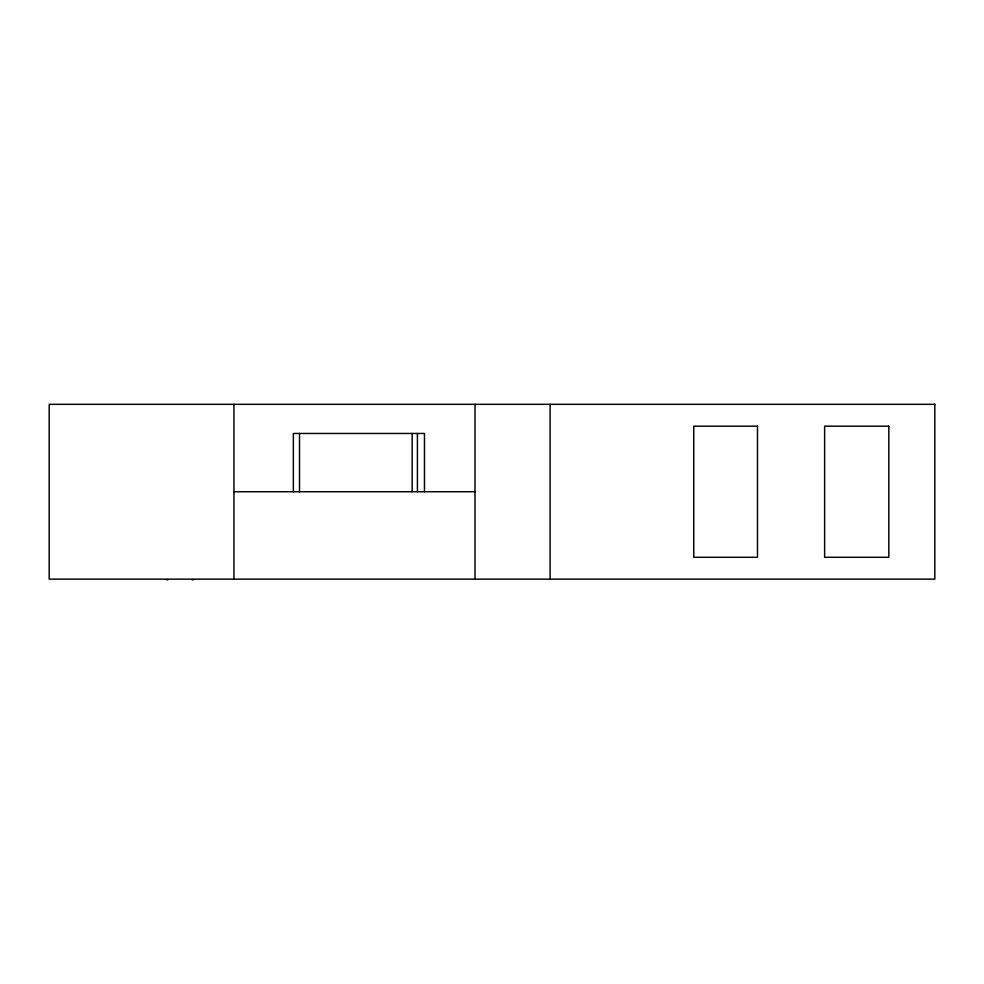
<?xml version="1.0" encoding="UTF-8"?>
<svg xmlns="http://www.w3.org/2000/svg" width="984" height="984" viewBox="0 0 984 984"><rect width="100%" height="100%" fill="white"/><g stroke="black" fill="none" stroke-linecap="round" stroke-linejoin="round"><path stroke-width="1.48" d="M233.946 491.729L475.001 491.729M166.517 579.674L168.079 579.674M191.917 579.674L193.467 579.674M550.117 404.326L550.117 579.133M475.001 404.326L475.001 579.133M424.473 491.729L424.473 433.464L293.355 433.464L293.355 491.729M417.413 433.464L417.413 491.729M412.173 433.464L412.173 491.729M299.505 433.464L299.505 491.729M233.946 404.326L233.946 579.133M934.8 404.326L49.2 404.326L49.2 579.133L934.8 579.133L934.8 404.326M757.483 426.17L693.745 426.17L693.745 557.288L757.483 557.288L757.483 426.17M888.823 426.17L824.629 426.17L824.629 557.288L888.823 557.288L888.823 426.17"/></g></svg>
